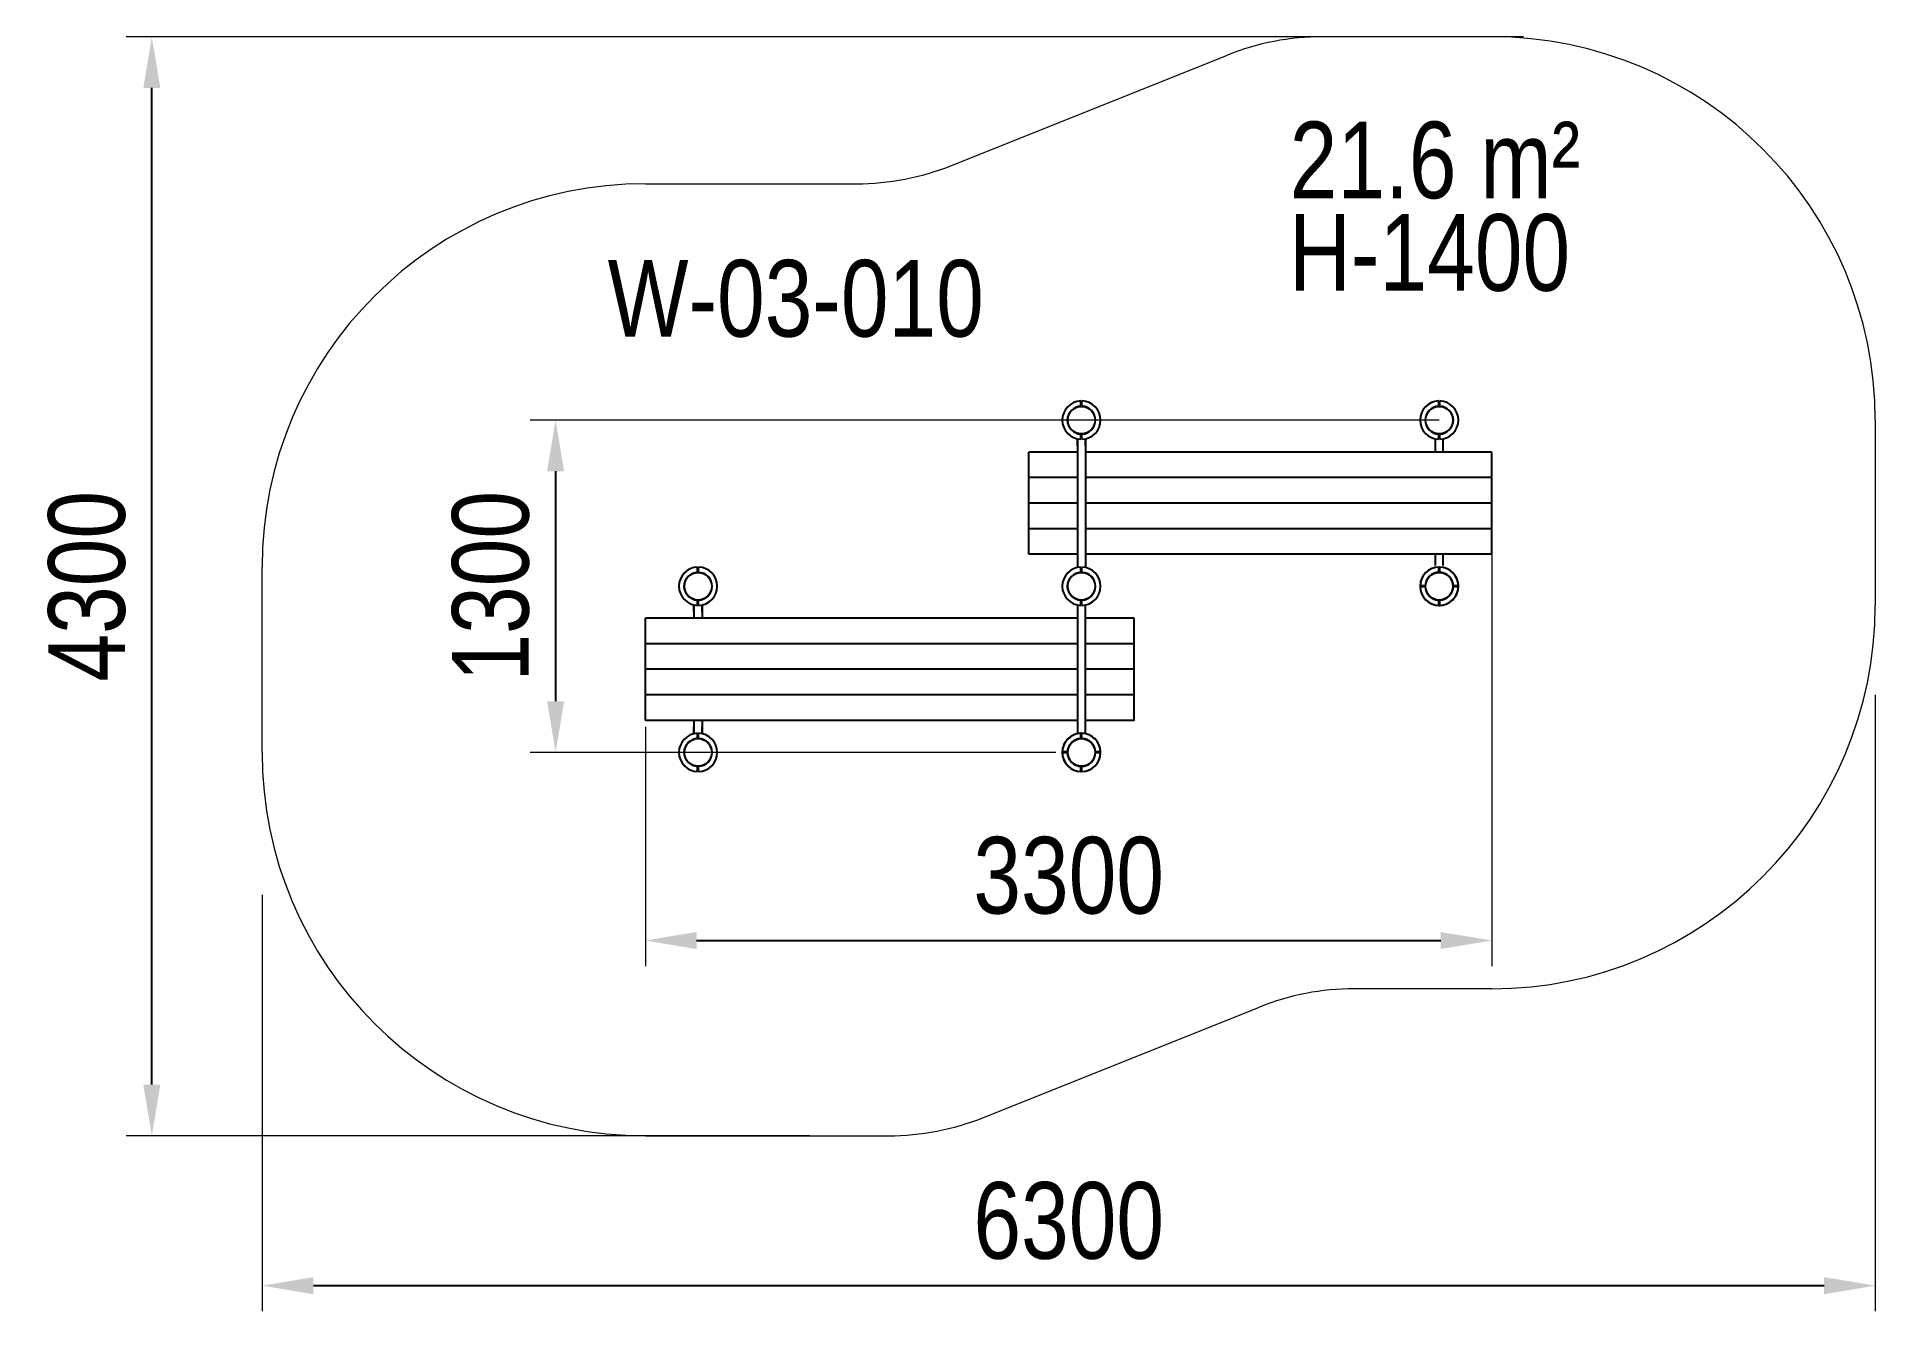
# Model space of a CAD drawing. Header units: millimetres. Extents: x -3938 to 3256, y -2668 to 2319.
import ezdxf

# ---------------------------------------------------------------- set-up
doc = ezdxf.new("R2010")
doc.units = ezdxf.units.MM
for name, color, linetype in [('DIKOM_АРТИКУЛ', 7, 'Continuous'), ('DIKOM_ЗОНА', 80, 'Continuous'), ('DIKOM_ОБЪЕКТ', 7, 'Continuous'), ('DIKOM_РАЗМЕР_ЗОНА', 7, 'Continuous'), ('DIKOM_РАЗМЕР_ОБЪЕКТА', 7, 'Continuous')]:
    doc.layers.add(name, color=color, linetype=linetype)
doc.styles.add('style1', font='arial.ttf', dxfattribs={"width": 0.8})
doc.dimstyles.new('1-50', dxfattribs={"dimtxt": 300, "dimasz": 200, "dimexe": 100, "dimexo": 0, "dimgap": 100, "dimtad": 1, "dimdec": 0, "dimtxsty": 'style1', "dimcen": 0, "dimclrd": 7, "dimclre": 7, "dimadec": 1, "dimazin": 2, "dimtfac": 1, "dimtdec": 0, "dimtmove": 0, "dimatfit": 3, "dimfxl": 0, "dimlwd": 25, "dimlwe": 18, "dimarcsym": 0})

# ---------------------------------------------------------------- blocks, each defined once
blk = doc.blocks.new('*D0')
at = {"layer": 'Defpoints', "color": 0, "transparency": 16777216}
for p in [(1550, 819), (-1907.5, -481), (50, -481)]:
    blk.add_point(p, dxfattribs=at)
at = {"layer": 'DIKOM_РАЗМЕР_ОБЪЕКТА', "color": 7, "lineweight": 18, "transparency": 16777216}
for p, q in [((1550, 819), (-2007.5, 819)), ((50, -481), (-2007.5, -481))]:
    blk.add_line(p, q, dxfattribs=at)
at = {"layer": 'DIKOM_РАЗМЕР_ОБЪЕКТА', "color": 7, "lineweight": 25, "transparency": 16777216}
blk.add_line((-1907.5, 619), (-1907.5, -281), dxfattribs=at)
at = {"layer": 'DIKOM_РАЗМЕР_ОБЪЕКТА', "color": 7, "transparency": 16777216}
for points in [[(-1940.8, 619), (-1874.2, 619), (-1907.5, 819)], [(-1940.8, -281), (-1874.2, -281), (-1907.5, -481)]]:
    blk.add_solid(points, dxfattribs=at)
at = {"layer": 'DIKOM_РАЗМЕР_ОБЪЕКТА', "color": 0, "transparency": 16777216, "insert": (-2160.8, 169), "char_height": 300, "attachment_point": 5, "rotation": 90, "style": 'style1'}
blk.add_mtext('1300', dxfattribs=at)
blk = doc.blocks.new('*D1')
at = {"layer": 'Defpoints', "color": 0, "transparency": 16777216}
for p in [(1756, 419), (-1556, -381), (1756, -1217)]:
    blk.add_point(p, dxfattribs=at)
at = {"layer": 'DIKOM_РАЗМЕР_ОБЪЕКТА', "color": 7, "lineweight": 18, "transparency": 16777216}
for p, q in [((1756, 419), (1756, -1317)), ((-1556, -381), (-1556, -1317))]:
    blk.add_line(p, q, dxfattribs=at)
at = {"layer": 'DIKOM_РАЗМЕР_ОБЪЕКТА', "color": 7, "lineweight": 25, "transparency": 16777216}
blk.add_line((-1356, -1217), (1556, -1217), dxfattribs=at)
at = {"layer": 'DIKOM_РАЗМЕР_ОБЪЕКТА', "color": 7, "transparency": 16777216}
for points in [[(-1356, -1183.7), (-1356, -1250.3), (-1556, -1217)], [(1556, -1183.7), (1556, -1250.3), (1756, -1217)]]:
    blk.add_solid(points, dxfattribs=at)
at = {"layer": 'DIKOM_РАЗМЕР_ОБЪЕКТА', "color": 0, "transparency": 16777216, "insert": (100, -963.7), "char_height": 300, "attachment_point": 5, "style": 'style1'}
blk.add_mtext('3300', dxfattribs=at)
blk = doc.blocks.new('*D2')
at = {"layer": 'Defpoints', "color": 0, "transparency": 16777216}
for p in [(3256, -255.3), (-3055.4, -1038.7), (3256, -2567.5)]:
    blk.add_point(p, dxfattribs=at)
at = {"layer": 'DIKOM_РАЗМЕР_ЗОНА', "color": 7, "lineweight": 18, "transparency": 16777216}
for p, q in [((3256, -255.3), (3256, -2667.5)), ((-3055.4, -1038.7), (-3055.4, -2667.5))]:
    blk.add_line(p, q, dxfattribs=at)
at = {"layer": 'DIKOM_РАЗМЕР_ЗОНА', "color": 7, "lineweight": 25, "transparency": 16777216}
blk.add_line((-2855.4, -2567.5), (3056, -2567.5), dxfattribs=at)
at = {"layer": 'DIKOM_РАЗМЕР_ЗОНА', "color": 7, "transparency": 16777216}
for points in [[(-2855.4, -2534.2), (-2855.4, -2600.9), (-3055.4, -2567.5)], [(3056, -2534.2), (3056, -2600.9), (3256, -2567.5)]]:
    blk.add_solid(points, dxfattribs=at)
at = {"layer": 'DIKOM_РАЗМЕР_ЗОНА', "color": 0, "transparency": 16777216, "insert": (100.3, -2314.3), "char_height": 300, "attachment_point": 5, "style": 'style1'}
blk.add_mtext('6300', dxfattribs=at)
blk = doc.blocks.new('*D3')
at = {"layer": 'Defpoints', "color": 0, "transparency": 16777216}
for p in [(-3487.5, 2319), (1879.7, 2319), (-914.2, -1981)]:
    blk.add_point(p, dxfattribs=at)
at = {"layer": 'DIKOM_РАЗМЕР_ЗОНА', "color": 7, "lineweight": 18, "transparency": 16777216}
for p, q in [((1879.7, 2319), (-3587.5, 2319)), ((-914.2, -1981), (-3587.5, -1981))]:
    blk.add_line(p, q, dxfattribs=at)
at = {"layer": 'DIKOM_РАЗМЕР_ЗОНА', "color": 7, "lineweight": 25, "transparency": 16777216}
blk.add_line((-3487.5, -1781), (-3487.5, 2119), dxfattribs=at)
at = {"layer": 'DIKOM_РАЗМЕР_ЗОНА', "color": 7, "transparency": 16777216}
for points in [[(-3520.8, 2119), (-3454.2, 2119), (-3487.5, 2319)], [(-3520.8, -1781), (-3454.2, -1781), (-3487.5, -1981)]]:
    blk.add_solid(points, dxfattribs=at)
at = {"layer": 'DIKOM_РАЗМЕР_ЗОНА', "color": 0, "transparency": 16777216, "insert": (-3740.8, 169), "char_height": 300, "attachment_point": 5, "rotation": 90, "style": 'style1'}
blk.add_mtext('4300', dxfattribs=at)

msp = doc.modelspace()

# ---------------------------------------------------------------- linework, layer by layer
at = {"layer": 'DIKOM_ЗОНА', "color": 3, "lineweight": 15}
for p, q in [((1756, 2319), (1092.6, 2319)), ((-358.9, 1815.4), (721.1, 2247.5)), ((-1556, 1743.9), (-730.3, 1743.9)), ((3256, 819), (3256, 94.1)), ((-3056, -481), (-3056, 243.9)), ((1756, -1405.9), (1217.6, -1405.9)), ((-233.8, -1909.5), (846.2, -1477.4)), ((-1556, -1981), (-605.2, -1981))]:
    msp.add_line(p, q, dxfattribs=at)
for centre, radius, start, end in [((1092.6, 1319), 1000, 90.00002, 111.80298), ((1756, 819), 1500, 0.00002, 90.00002), ((-730.3, 2743.9), 1000, 270, 291.80298), ((-1556, 243.9), 1500, 90, 180), ((1756, 94.1), 1500, 270.00003, 0.00002), ((-1556, -481), 1500, 180, 270), ((1217.6, -2405.9), 1000, 90.00002, 111.80296), ((-605.2, -981), 1000, 270, 291.80296)]:
    msp.add_arc(centre, radius, start, end, dxfattribs=at)
at = {"layer": 'DIKOM_ОБЪЕКТ'}
for p, q in [((148, 873.5), (148, 894)), ((152, 873.5), (152, 894)), ((1548, 873.5), (1548, 894)), ((1552, 873.5), (1552, 894)), ((134, 719), (134, 745.7)), ((134, 744), (134, 242.3)), ((148, 744), (148, 764.5)), ((152, 764), (148, 764)), ((152, 744), (152, 764.5)), ((166, 719), (166, 745.7)), ((166, 744), (166, 242.3)), ((1534, 744.8), (1534, 694)), ((1548, 744), (1548, 764.5)), ((1552, 764), (1548, 764)), ((1552, 744), (1552, 764.5)), ((1566, 694), (1566, 744.8)), ((134, 694), (-56, 694)), ((-56, 294), (-56, 694)), ((1756, 694), (166, 694)), ((1756, 294), (1756, 694)), ((134, 594), (-56, 594)), ((1756, 594), (166, 594)), ((134, 494), (-56, 494)), ((1756, 494), (166, 494)), ((134, 394), (-56, 394)), ((1756, 394), (166, 394)), ((134, 294), (-56, 294)), ((1756, 294), (166, 294)), ((1534, 294), (1534, 249.8)), ((1566, 249.8), (1566, 294)), ((-1352, 223.5), (-1352, 244)), ((-1348, 223.5), (-1348, 244)), ((148, 223.5), (148, 244)), ((148, 223.5), (148, 244)), ((152, 223.5), (152, 244)), ((152, 223.5), (152, 244)), ((1548, 223.5), (1548, 244)), ((1548, 223.5), (1548, 244)), ((1552, 223.5), (1552, 244)), ((1552, 223.5), (1552, 244)), ((1495.5, 171), (1475, 171)), ((1495.5, 171), (1475, 171)), ((1495.5, 171), (1475, 171)), ((1495.5, 171), (1475, 171)), ((1495.5, 171), (1475, 171)), ((1495.5, 167), (1475, 167)), ((1495.5, 167), (1475, 167)), ((1495.5, 167), (1475, 167)), ((1495.5, 167), (1475, 167)), ((1495.5, 167), (1475, 167)), ((1625, 171), (1604.5, 171)), ((1625, 171), (1604.5, 171)), ((1625, 171), (1604.5, 171)), ((1625, 171), (1604.5, 171)), ((1625, 171), (1604.5, 171)), ((1625, 167), (1604.5, 167)), ((1625, 167), (1604.5, 167)), ((1625, 167), (1604.5, 167)), ((1625, 167), (1604.5, 167)), ((1625, 167), (1604.5, 167)), ((1605, 171), (1605, 167)), ((1605, 171), (1605, 167)), ((1605, 171), (1605, 167)), ((1605, 171), (1605, 167)), ((1605, 171), (1605, 167)), ((-1366, 69), (-1366, 95.7)), ((-1366, 95.7), (-1366, 44)), ((-1352, 94), (-1352, 114.5)), ((-1348, 114), (-1352, 114)), ((-1348, 94), (-1348, 114.5)), ((-1334, 69), (-1334, 95.7)), ((-1334, 95.7), (-1334, 44)), ((134, 95.7), (134, -407.7)), ((148, 94), (148, 114.5)), ((148, 94), (148, 114.5)), ((148, 94), (148, 114.5)), ((152, 114), (148, 114)), ((152, 114), (148, 114)), ((152, 114), (148, 114)), ((152, 94), (152, 114.5)), ((152, 94), (152, 114.5)), ((152, 94), (152, 114.5)), ((166, -407.7), (166, 95.7)), ((1548, 94), (1548, 114.5)), ((1548, 94), (1548, 114.5)), ((1548, 94), (1548, 114.5)), ((1552, 114), (1548, 114)), ((1552, 114), (1548, 114)), ((1552, 114), (1548, 114)), ((1552, 94), (1552, 114.5)), ((1552, 94), (1552, 114.5)), ((1552, 94), (1552, 114.5)), ((134, 44), (-1556, 44)), ((-1556, -356), (-1556, 44)), ((134, 19), (134, -381)), ((356, 44), (166, 44)), ((166, -381), (166, 19)), ((356, -356), (356, 44)), ((134, -56), (-1556, -56)), ((356, -56), (166, -56)), ((134, -156), (-1556, -156)), ((356, -156), (166, -156)), ((134, -256), (-1556, -256)), ((356, -256), (166, -256)), ((134, -356), (-1556, -356)), ((-1366, -356), (-1366, -406)), ((-1334, -356), (-1334, -406)), ((356, -356), (166, -356)), ((-1366, -407.7), (-1366, -381)), ((-1352, -426.5), (-1352, -406)), ((-1348, -426.5), (-1348, -406)), ((-1334, -407.7), (-1334, -381)), ((148, -426.5), (148, -406)), ((148, -426.5), (148, -406)), ((152, -426.5), (152, -406)), ((152, -426.5), (152, -406)), ((95.5, -479), (75, -479)), ((95.5, -479), (75, -479)), ((95.5, -479), (75, -479)), ((95.5, -479), (75, -479)), ((95.5, -479), (75, -479)), ((95.5, -483), (75, -483)), ((95.5, -483), (75, -483)), ((95.5, -483), (75, -483)), ((95.5, -483), (75, -483)), ((95.5, -483), (75, -483)), ((225, -479), (204.5, -479)), ((225, -479), (204.5, -479)), ((225, -479), (204.5, -479)), ((225, -479), (204.5, -479)), ((225, -479), (204.5, -479)), ((225, -483), (204.5, -483)), ((225, -483), (204.5, -483)), ((225, -483), (204.5, -483)), ((225, -483), (204.5, -483)), ((225, -483), (204.5, -483)), ((205, -479), (205, -483)), ((205, -479), (205, -483)), ((205, -479), (205, -483)), ((205, -479), (205, -483)), ((205, -479), (205, -483)), ((-1352, -556), (-1352, -535.5)), ((-1352, -556), (-1352, -535.5)), ((-1348, -536), (-1352, -536)), ((-1348, -536), (-1352, -536)), ((-1348, -556), (-1348, -535.5)), ((-1348, -556), (-1348, -535.5)), ((148, -556), (148, -535.5)), ((148, -556), (148, -535.5)), ((148, -556), (148, -535.5)), ((152, -536), (148, -536)), ((152, -536), (148, -536)), ((152, -536), (148, -536)), ((152, -556), (152, -535.5)), ((152, -556), (152, -535.5)), ((152, -556), (152, -535.5))]:
    msp.add_line(p, q, dxfattribs=at)
for centre in [(150, 819), (1550, 819), (-1350, 169), (150, 169), (150, 169), (1550, 169), (-1350, -481), (150, -481)]:
    msp.add_circle(centre, 54, dxfattribs=at)
for centre, radius, start, end in [((150, 819), 75, 91.52807, 268.47193), ((150, 819), 54.5, 92.10307, 267.89693), ((150, 819), 75, 271.52807, 88.47193), ((150, 819), 54.5, 272.10307, 87.89693), ((1550, 819), 75, 91.52807, 268.47193), ((1550, 819), 54.5, 92.10307, 267.89693), ((1550, 819), 75, 271.52807, 88.47193), ((1550, 819), 54.5, 272.10307, 87.89693), ((-1350, 169), 75, 91.52807, 268.47193), ((-1350, 169), 54.5, 92.10307, 267.89693), ((-1350, 169), 75, 271.52807, 88.47193), ((-1350, 169), 54.5, 272.10307, 87.89693), ((150, 169), 75, 91.52807, 268.47193), ((150, 169), 75, 91.52807, 268.47193), ((150, 169), 54.5, 92.10307, 267.89693), ((150, 169), 54.5, 92.10307, 267.89693), ((150, 169), 75, 271.52807, 88.47193), ((150, 169), 75, 271.52807, 88.47193), ((150, 169), 54.5, 272.10307, 87.89693), ((150, 169), 54.5, 272.10307, 87.89693), ((1550, 169), 75, 91.52807, 268.47193), ((1550, 169), 75, 1.52807, 178.47193), ((1550, 169), 75, 1.52807, 178.47193), ((1550, 169), 54.5, 92.10307, 267.89693), ((1550, 169), 54.5, 2.10307, 177.89693), ((1550, 169), 54.5, 2.10307, 177.89693), ((1550, 169), 54.5, 2.10307, 177.89693), ((1550, 169), 75, 271.52807, 88.47193), ((1550, 169), 54.5, 272.10307, 87.89693), ((1550, 169), 75, 181.52807, 358.47193), ((1550, 169), 75, 181.52807, 358.47193), ((1550, 169), 54.5, 182.10307, 357.89693), ((1550, 169), 54.5, 182.10307, 357.89693), ((1550, 169), 54.5, 182.10307, 357.89693), ((-1350, -481), 75, 91.52807, 268.47193), ((-1350, -481), 54.5, 92.10307, 267.89693), ((-1350, -481), 75, 271.52807, 88.47193), ((-1350, -481), 54.5, 272.10307, 87.89693), ((150, -481), 75, 91.52807, 268.47193), ((150, -481), 75, 1.52807, 178.47193), ((150, -481), 75, 1.52807, 178.47193), ((150, -481), 54.5, 92.10307, 267.89693), ((150, -481), 54.5, 2.10307, 177.89693), ((150, -481), 54.5, 2.10307, 177.89693), ((150, -481), 54.5, 2.10307, 177.89693), ((150, -481), 75, 271.52807, 88.47193), ((150, -481), 54.5, 272.10307, 87.89693), ((150, -481), 75, 181.52807, 358.47193), ((150, -481), 75, 181.52807, 358.47193), ((150, -481), 54.5, 182.10307, 357.89693), ((150, -481), 54.5, 182.10307, 357.89693), ((150, -481), 54.5, 182.10307, 357.89693)]:
    msp.add_arc(centre, radius, start, end, dxfattribs=at)

# ---------------------------------------------------------------- texts
at = {"layer": 'DIKOM_АРТИКУЛ', "color": 7, "linetype": 'Continuous', "lineweight": 15, "insert": (-1703.8, 1445.8), "char_height": 300, "width": 2314.7, "attachment_point": 1, "style": 'style1'}
msp.add_mtext('W-03-010', dxfattribs=at)
at = {"layer": 'DIKOM_РАЗМЕР_ОБЪЕКТА', "char_height": 300, "width": 2314.7, "attachment_point": 1, "style": 'style1'}
for s, insert in [('21.6 m²', (965, 1987)), ('H-1400', (962.7, 1625.1))]:
    msp.add_mtext(s, dxfattribs=dict(at, insert=insert))

# ---------------------------------------------------------------- dimensions: what is measured, and where the dimension line sits
at = {"layer": 'DIKOM_РАЗМЕР_ЗОНА'}
dim = msp.add_linear_dim(base=(-3487.5, 2319), p1=(-914.2, -1981), p2=(1879.7, 2319), angle=90, dimstyle='1-50', dxfattribs=at)
dim.commit()
dim.dimension.update_dxf_attribs({"geometry": '*D3', "text_midpoint": (-3487.5, 169), "dimtype": 160})
dim = msp.add_linear_dim(base=(3256, -2567.5), p1=(-3055.4, -1038.7), p2=(3256, -255.3), text='6300', dimstyle='1-50', dxfattribs=at)
dim.commit()
dim.dimension.update_dxf_attribs({"geometry": '*D2', "text_midpoint": (100.3, -2567.5), "dimtype": 160})
at = {"layer": 'DIKOM_РАЗМЕР_ОБЪЕКТА'}
dim = msp.add_linear_dim(base=(-1907.5, -481), p1=(1550, 819), p2=(50, -481), angle=90, dimstyle='1-50', dxfattribs=at)
dim.commit()
dim.dimension.update_dxf_attribs({"geometry": '*D0', "text_midpoint": (-1907.5, 169), "dimtype": 160})
dim = msp.add_linear_dim(base=(1756, -1217), p1=(-1556, -381), p2=(1756, 419), text='3300', dimstyle='1-50', dxfattribs=at)
dim.commit()
dim.dimension.update_dxf_attribs({"geometry": '*D1', "text_midpoint": (100, -1217), "dimtype": 160})

doc.saveas('drawing.dxf')
